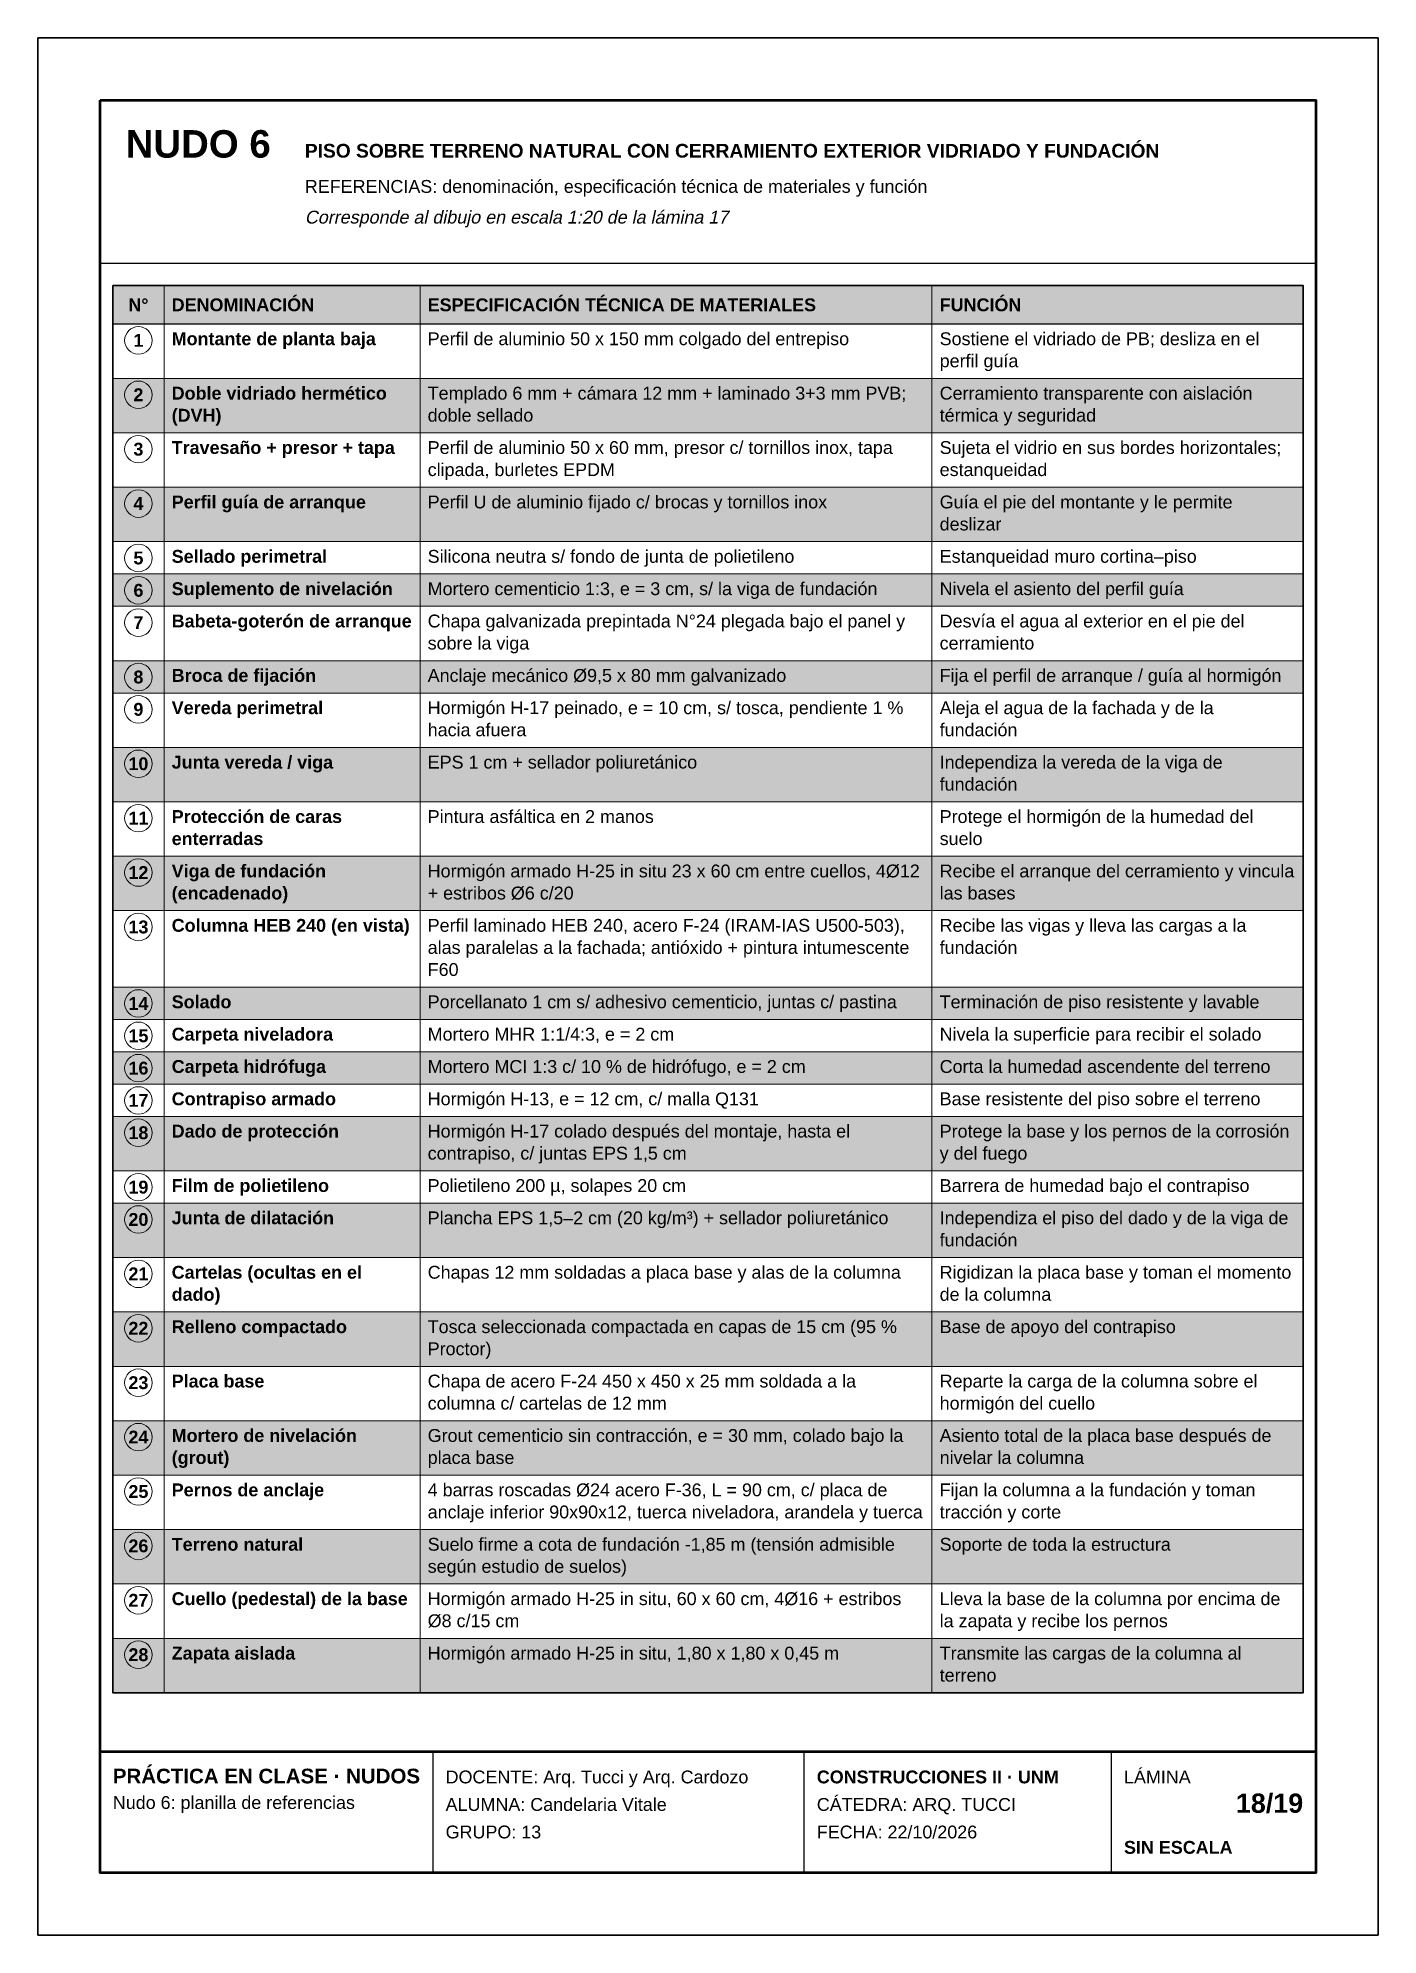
# Model space of a CAD drawing. Header units: millimetres. Extents: x 6 to 4194, y 6 to 5934.
import ezdxf
from ezdxf.enums import TextEntityAlignment as Align

# ---------------------------------------------------------------- set-up
doc = ezdxf.new("R2010")
doc.units = ezdxf.units.MM
doc.header["$LTSCALE"] = 20
for name, color, linetype in [('X-MARCO', 7, 'Continuous'), ('X-ROTULO', 7, 'Continuous'), ('X-TABLA', 7, 'Continuous'), ('X-TEXTOS', 7, 'Continuous')]:
    doc.layers.add(name, color=color, linetype=linetype)
doc.styles.add('ARIAL', font='arial.ttf')
doc.styles.add('ARIAL-B', font='arialbd.ttf')

msp = doc.modelspace()

# ---------------------------------------------------------------- hatches: boundary and pattern name
at = {"layer": 'X-TABLA', "true_color": 0xd9d9d9}
h = msp.add_hatch(color=254, dxfattribs=at)
h.dxf.hatch_style = 1
h.paths.add_polyline_path([(240, 5160), (3960, 5160), (3960, 5040), (240, 5040)])
at = {"layer": 'X-TABLA', "true_color": 0xf2f2f2}
h = msp.add_hatch(color=7, dxfattribs=at)
h.dxf.hatch_style = 1
h.paths.add_polyline_path([(240, 4870), (3960, 4870), (3960, 4700), (240, 4700)])
h = msp.add_hatch(color=7, dxfattribs=at)
h.dxf.hatch_style = 1
h.paths.add_polyline_path([(240, 4530), (3960, 4530), (3960, 4360), (240, 4360)])
h = msp.add_hatch(color=7, dxfattribs=at)
h.dxf.hatch_style = 1
h.paths.add_polyline_path([(240, 4259), (3960, 4259), (3960, 4158), (240, 4158)])
h = msp.add_hatch(color=7, dxfattribs=at)
h.dxf.hatch_style = 1
h.paths.add_polyline_path([(240, 3988), (3960, 3988), (3960, 3887), (240, 3887)])
h = msp.add_hatch(color=7, dxfattribs=at)
h.dxf.hatch_style = 1
h.paths.add_polyline_path([(240, 3717), (3960, 3717), (3960, 3547), (240, 3547)])
h = msp.add_hatch(color=7, dxfattribs=at)
h.dxf.hatch_style = 1
h.paths.add_polyline_path([(240, 3377), (3960, 3377), (3960, 3207), (240, 3207)])
h = msp.add_hatch(color=7, dxfattribs=at)
h.dxf.hatch_style = 1
h.paths.add_polyline_path([(240, 2968), (3960, 2968), (3960, 2867), (240, 2867)])
h = msp.add_hatch(color=7, dxfattribs=at)
h.dxf.hatch_style = 1
h.paths.add_polyline_path([(240, 2766), (3960, 2766), (3960, 2665), (240, 2665)])
h = msp.add_hatch(color=7, dxfattribs=at)
h.dxf.hatch_style = 1
h.paths.add_polyline_path([(240, 2564), (3960, 2564), (3960, 2394), (240, 2394)])
h = msp.add_hatch(color=7, dxfattribs=at)
h.dxf.hatch_style = 1
h.paths.add_polyline_path([(240, 2293), (3960, 2293), (3960, 2123), (240, 2123)])
h = msp.add_hatch(color=7, dxfattribs=at)
h.dxf.hatch_style = 1
h.paths.add_polyline_path([(240, 1953), (3960, 1953), (3960, 1783), (240, 1783)])
h = msp.add_hatch(color=7, dxfattribs=at)
h.dxf.hatch_style = 1
h.paths.add_polyline_path([(240, 1613), (3960, 1613), (3960, 1443), (240, 1443)])
h = msp.add_hatch(color=7, dxfattribs=at)
h.dxf.hatch_style = 1
h.paths.add_polyline_path([(240, 1273), (3960, 1273), (3960, 1103), (240, 1103)])
h = msp.add_hatch(color=7, dxfattribs=at)
h.dxf.hatch_style = 1
h.paths.add_polyline_path([(240, 933), (3960, 933), (3960, 763), (240, 763)])

# ---------------------------------------------------------------- linework, layer by layer
at = {"layer": 'X-MARCO', "lineweight": 30}
msp.add_lwpolyline([(6, 5934), (4194, 5934), (4194, 6), (6, 6)], close=True, dxfattribs=at)
at = {"layer": 'X-MARCO', "lineweight": 50}
msp.add_lwpolyline([(200, 5740), (4000, 5740), (4000, 200), (200, 200)], close=True, dxfattribs=at)
at = {"layer": 'X-ROTULO', "lineweight": 50}
msp.add_lwpolyline([(200, 580), (4000, 580), (4000, 200), (200, 200)], close=True, dxfattribs=at)
at = {"layer": 'X-ROTULO', "lineweight": 25}
for points in [[(1240, 580), (1240, 200)], [(2400, 580), (2400, 200)], [(3360, 580), (3360, 200)]]:
    msp.add_lwpolyline(points, dxfattribs=at)
at = {"layer": 'X-TABLA', "lineweight": 25}
msp.add_lwpolyline([(240, 5160), (3960, 5160), (3960, 5040), (240, 5040)], close=True, dxfattribs=at)
at = {"layer": 'X-TABLA', "lineweight": 30}
msp.add_lwpolyline([(240, 5160), (3960, 5160), (3960, 763), (240, 763)], close=True, dxfattribs=at)
at = {"layer": 'X-TABLA', "lineweight": 13}
for points in [[(400, 5160), (400, 763)], [(1200, 5160), (1200, 763)], [(2800, 5160), (2800, 763)], [(240, 4870), (3960, 4870)], [(240, 4700), (3960, 4700)], [(240, 4530), (3960, 4530)], [(240, 4360), (3960, 4360)], [(240, 4259), (3960, 4259)], [(240, 4158), (3960, 4158)], [(240, 3988), (3960, 3988)], [(240, 3887), (3960, 3887)], [(240, 3717), (3960, 3717)], [(240, 3547), (3960, 3547)], [(240, 3377), (3960, 3377)], [(240, 3207), (3960, 3207)], [(240, 2968), (3960, 2968)], [(240, 2867), (3960, 2867)], [(240, 2766), (3960, 2766)], [(240, 2665), (3960, 2665)], [(240, 2564), (3960, 2564)], [(240, 2394), (3960, 2394)], [(240, 2293), (3960, 2293)], [(240, 2123), (3960, 2123)], [(240, 1953), (3960, 1953)], [(240, 1783), (3960, 1783)], [(240, 1613), (3960, 1613)], [(240, 1443), (3960, 1443)], [(240, 1273), (3960, 1273)], [(240, 1103), (3960, 1103)], [(240, 933), (3960, 933)], [(240, 763), (3960, 763)]]:
    msp.add_lwpolyline(points, dxfattribs=at)
at = {"layer": 'X-TABLA', "lineweight": 18}
for centre in [(320, 4989), (320, 4819), (320, 4649), (320, 4479), (320, 4309), (320, 4208), (320, 4107), (320, 3937), (320, 3836), (320, 3666), (320, 3496), (320, 3326), (320, 3156), (320, 2917), (320, 2816), (320, 2715), (320, 2614), (320, 2513), (320, 2343), (320, 2242), (320, 2072), (320, 1902), (320, 1732), (320, 1562), (320, 1392), (320, 1222), (320, 1052), (320, 882)]:
    msp.add_circle(centre, 43, dxfattribs=at)
at = {"layer": 'X-TEXTOS', "lineweight": 25}
msp.add_lwpolyline([(200, 5230), (4000, 5230)], dxfattribs=at)

# ---------------------------------------------------------------- texts
at = {"layer": 'X-ROTULO'}
for s, height, style, p in [('PRÁCTICA EN CLASE · NUDOS', 45.824, 'ARIAL-B', (240, 480)), ('DOCENTE: Arq. Tucci y Arq. Cardozo', 40.096, 'ARIAL', (1280, 480)), ('CONSTRUCCIONES II · UNM', 40.096, 'ARIAL-B', (2440, 480)), ('LÁMINA', 40.1, 'ARIAL', (3400, 480)), ('Nudo 6: planilla de referencias', 40.096, 'ARIAL', (240, 400)), ('ALUMNA: Candelaria Vitale', 40.096, 'ARIAL', (1280, 394)), ('CÁTEDRA: ARQ. TUCCI', 40.096, 'ARIAL', (2440, 394)), ('GRUPO: 13', 40.1, 'ARIAL', (1280, 308)), ('FECHA: 22/10/2026', 40.096, 'ARIAL', (2440, 308)), ('SIN ESCALA', 40.1, 'ARIAL-B', (3400, 260))]:
    msp.add_text(s, height=height, dxfattribs=dict(at, style=style)).set_placement(p)
at = {"layer": 'X-ROTULO', "style": 'ARIAL-B'}
msp.add_text('18/19', height=60.14, dxfattribs=at).set_placement((3960, 388), align=Align.RIGHT)
at = {"layer": 'X-TABLA', "style": 'ARIAL-B'}
for s, p in [('N°', (320, 5080)), ('1', (320, 4969)), ('2', (320, 4799)), ('3', (320, 4629)), ('4', (320, 4459)), ('5', (320, 4289)), ('6', (320, 4188)), ('7', (320, 4087)), ('8', (320, 3917)), ('9', (320, 3816)), ('10', (320, 3646)), ('11', (320, 3476)), ('12', (320, 3306)), ('13', (320, 3136)), ('14', (320, 2897)), ('15', (320, 2796)), ('16', (320, 2695)), ('17', (320, 2594)), ('18', (320, 2493)), ('19', (320, 2323)), ('20', (320, 2222)), ('21', (320, 2052)), ('22', (320, 1882)), ('23', (320, 1712)), ('24', (320, 1542)), ('25', (320, 1372)), ('26', (320, 1202)), ('27', (320, 1032)), ('28', (320, 862))]:
    msp.add_text(s, height=40.1, dxfattribs=at).set_placement(p, align=Align.CENTER)
at = {"layer": 'X-TABLA'}
for s, height, style, p in [('DENOMINACIÓN', 40.096, 'ARIAL-B', (424, 5080)), ('ESPECIFICACIÓN TÉCNICA DE MATERIALES', 40.096, 'ARIAL-B', (1224, 5080)), ('FUNCIÓN', 40.1, 'ARIAL-B', (2824, 5080)), ('Montante de planta baja', 40.096, 'ARIAL-B', (424, 4974)), ('Perfil de aluminio 50 x 150 mm colgado del entrepiso', 40.096, 'ARIAL', (1224, 4974)), ('Sostiene el vidriado de PB; desliza en el', 40.096, 'ARIAL', (2824, 4974)), ('perfil guía', 40.096, 'ARIAL', (2824, 4905)), ('Doble vidriado hermético', 40.096, 'ARIAL-B', (424, 4804)), ('Templado 6 mm + cámara 12 mm + laminado 3+3 mm PVB;', 40.096, 'ARIAL', (1224, 4804)), ('Cerramiento transparente con aislación', 40.096, 'ARIAL', (2824, 4804)), ('(DVH)', 40.1, 'ARIAL-B', (424, 4735)), ('doble sellado', 40.096, 'ARIAL', (1224, 4735)), ('térmica y seguridad', 40.096, 'ARIAL', (2824, 4735)), ('Travesaño + presor + tapa', 40.096, 'ARIAL-B', (424, 4634)), ('Perfil de aluminio 50 x 60 mm, presor c/ tornillos inox, tapa', 40.096, 'ARIAL', (1224, 4634)), ('Sujeta el vidrio en sus bordes horizontales;', 40.096, 'ARIAL', (2824, 4634)), ('clipada, burletes EPDM', 40.096, 'ARIAL', (1224, 4565)), ('estanqueidad', 40.096, 'ARIAL', (2824, 4565)), ('Perfil guía de arranque', 40.096, 'ARIAL-B', (424, 4464)), ('Perfil U de aluminio fijado c/ brocas y tornillos inox', 40.096, 'ARIAL', (1224, 4464)), ('Guía el pie del montante y le permite', 40.096, 'ARIAL', (2824, 4464)), ('deslizar', 40.1, 'ARIAL', (2824, 4395)), ('Sellado perimetral', 40.096, 'ARIAL-B', (424, 4294)), ('Silicona neutra s/ fondo de junta de polietileno', 40.096, 'ARIAL', (1224, 4294)), ('Estanqueidad muro cortina–piso', 40.096, 'ARIAL', (2824, 4294)), ('Suplemento de nivelación', 40.096, 'ARIAL-B', (424, 4193)), ('Mortero cementicio 1:3, e = 3 cm, s/ la viga de fundación', 40.096, 'ARIAL', (1224, 4193)), ('Nivela el asiento del perfil guía', 40.096, 'ARIAL', (2824, 4193)), ('Babeta-goterón de arranque', 40.096, 'ARIAL-B', (424, 4092)), ('Chapa galvanizada prepintada N°24 plegada bajo el panel y', 40.096, 'ARIAL', (1224, 4092)), ('Desvía el agua al exterior en el pie del', 40.096, 'ARIAL', (2824, 4092)), ('sobre la viga', 40.096, 'ARIAL', (1224, 4023)), ('cerramiento', 40.096, 'ARIAL', (2824, 4023)), ('Broca de fijación', 40.096, 'ARIAL-B', (424, 3922)), ('Anclaje mecánico Ø9,5 x 80 mm galvanizado', 40.096, 'ARIAL', (1224, 3922)), ('Fija el perfil de arranque / guía al hormigón', 40.096, 'ARIAL', (2824, 3922)), ('Vereda perimetral', 40.096, 'ARIAL-B', (424, 3821)), ('Hormigón H-17 peinado, e = 10 cm, s/ tosca, pendiente 1 %', 40.096, 'ARIAL', (1224, 3821)), ('Aleja el agua de la fachada y de la', 40.096, 'ARIAL', (2824, 3821)), ('hacia afuera', 40.096, 'ARIAL', (1224, 3752)), ('fundación', 40.1, 'ARIAL', (2824, 3752)), ('Junta vereda / viga', 40.096, 'ARIAL-B', (424, 3651)), ('EPS 1 cm + sellador poliuretánico', 40.096, 'ARIAL', (1224, 3651)), ('Independiza la vereda de la viga de', 40.096, 'ARIAL', (2824, 3651)), ('fundación', 40.1, 'ARIAL', (2824, 3582)), ('Protección de caras', 40.096, 'ARIAL-B', (424, 3481)), ('Pintura asfáltica en 2 manos', 40.096, 'ARIAL', (1224, 3481)), ('Protege el hormigón de la humedad del', 40.096, 'ARIAL', (2824, 3481)), ('enterradas', 40.1, 'ARIAL-B', (424, 3412)), ('suelo', 40.1, 'ARIAL', (2824, 3412)), ('Viga de fundación', 40.096, 'ARIAL-B', (424, 3311)), ('Hormigón armado H-25 in situ 23 x 60 cm entre cuellos, 4Ø12', 40.096, 'ARIAL', (1224, 3311)), ('Recibe el arranque del cerramiento y vincula', 40.096, 'ARIAL', (2824, 3311)), ('(encadenado)', 40.096, 'ARIAL-B', (424, 3242)), ('+ estribos Ø6 c/20', 40.096, 'ARIAL', (1224, 3242)), ('las bases', 40.1, 'ARIAL', (2824, 3242)), ('Columna HEB 240 (en vista)', 40.096, 'ARIAL-B', (424, 3141)), ('Perfil laminado HEB 240, acero F-24 (IRAM-IAS U500-503),', 40.096, 'ARIAL', (1224, 3141)), ('Recibe las vigas y lleva las cargas a la', 40.096, 'ARIAL', (2824, 3141)), ('alas paralelas a la fachada; antióxido + pintura intumescente', 40.096, 'ARIAL', (1224, 3072)), ('fundación', 40.1, 'ARIAL', (2824, 3072)), ('F60', 40.1, 'ARIAL', (1224, 3003)), ('Solado', 40.1, 'ARIAL-B', (424, 2902)), ('Porcellanato 1 cm s/ adhesivo cementicio, juntas c/ pastina', 40.096, 'ARIAL', (1224, 2902)), ('Terminación de piso resistente y lavable', 40.096, 'ARIAL', (2824, 2902)), ('Carpeta niveladora', 40.096, 'ARIAL-B', (424, 2801)), ('Mortero MHR 1:1/4:3, e = 2 cm', 40.096, 'ARIAL', (1224, 2801)), ('Nivela la superficie para recibir el solado', 40.096, 'ARIAL', (2824, 2801)), ('Carpeta hidrófuga', 40.096, 'ARIAL-B', (424, 2700)), ('Mortero MCI 1:3 c/ 10 % de hidrófugo, e = 2 cm', 40.096, 'ARIAL', (1224, 2700)), ('Corta la humedad ascendente del terreno', 40.096, 'ARIAL', (2824, 2700)), ('Contrapiso armado', 40.096, 'ARIAL-B', (424, 2599)), ('Hormigón H-13, e = 12 cm, c/ malla Q131', 40.096, 'ARIAL', (1224, 2599)), ('Base resistente del piso sobre el terreno', 40.096, 'ARIAL', (2824, 2599)), ('Dado de protección', 40.096, 'ARIAL-B', (424, 2498)), ('Hormigón H-17 colado después del montaje, hasta el', 40.096, 'ARIAL', (1224, 2498)), ('Protege la base y los pernos de la corrosión', 40.096, 'ARIAL', (2824, 2498)), ('contrapiso, c/ juntas EPS 1,5 cm', 40.096, 'ARIAL', (1224, 2429)), ('y del fuego', 40.096, 'ARIAL', (2824, 2429)), ('Film de polietileno', 40.096, 'ARIAL-B', (424, 2328)), ('Polietileno 200 µ, solapes 20 cm', 40.096, 'ARIAL', (1224, 2328)), ('Barrera de humedad bajo el contrapiso', 40.096, 'ARIAL', (2824, 2328)), ('Junta de dilatación', 40.096, 'ARIAL-B', (424, 2227)), ('Plancha EPS 1,5–2 cm (20 kg/m³) + sellador poliuretánico', 40.096, 'ARIAL', (1224, 2227)), ('Independiza el piso del dado y de la viga de', 40.096, 'ARIAL', (2824, 2227)), ('fundación', 40.1, 'ARIAL', (2824, 2158)), ('Cartelas (ocultas en el', 40.096, 'ARIAL-B', (424, 2057)), ('Chapas 12 mm soldadas a placa base y alas de la columna', 40.096, 'ARIAL', (1224, 2057)), ('Rigidizan la placa base y toman el momento', 40.096, 'ARIAL', (2824, 2057)), ('dado)', 40.1, 'ARIAL-B', (424, 1988)), ('de la columna', 40.096, 'ARIAL', (2824, 1988)), ('Relleno compactado', 40.096, 'ARIAL-B', (424, 1887)), ('Tosca seleccionada compactada en capas de 15 cm (95 %', 40.096, 'ARIAL', (1224, 1887)), ('Base de apoyo del contrapiso', 40.096, 'ARIAL', (2824, 1887)), ('Proctor)', 40.1, 'ARIAL', (1224, 1818)), ('Placa base', 40.1, 'ARIAL-B', (424, 1717)), ('Chapa de acero F-24 450 x 450 x 25 mm soldada a la', 40.096, 'ARIAL', (1224, 1717)), ('Reparte la carga de la columna sobre el', 40.096, 'ARIAL', (2824, 1717)), ('columna c/ cartelas de 12 mm', 40.096, 'ARIAL', (1224, 1648)), ('hormigón del cuello', 40.096, 'ARIAL', (2824, 1648)), ('Mortero de nivelación', 40.096, 'ARIAL-B', (424, 1547)), ('Grout cementicio sin contracción, e = 30 mm, colado bajo la', 40.096, 'ARIAL', (1224, 1547)), ('Asiento total de la placa base después de', 40.096, 'ARIAL', (2824, 1547)), ('(grout)', 40.1, 'ARIAL-B', (424, 1478)), ('placa base', 40.1, 'ARIAL', (1224, 1478)), ('nivelar la columna', 40.096, 'ARIAL', (2824, 1478)), ('Pernos de anclaje', 40.096, 'ARIAL-B', (424, 1377)), ('4 barras roscadas Ø24 acero F-36, L = 90 cm, c/ placa de', 40.096, 'ARIAL', (1224, 1377)), ('Fijan la columna a la fundación y toman', 40.096, 'ARIAL', (2824, 1377)), ('anclaje inferior 90x90x12, tuerca niveladora, arandela y tuerca', 40.096, 'ARIAL', (1224, 1308)), ('tracción y corte', 40.096, 'ARIAL', (2824, 1308)), ('Terreno natural', 40.096, 'ARIAL-B', (424, 1207)), ('Suelo firme a cota de fundación -1,85 m (tensión admisible', 40.096, 'ARIAL', (1224, 1207)), ('Soporte de toda la estructura', 40.096, 'ARIAL', (2824, 1207)), ('según estudio de suelos)', 40.096, 'ARIAL', (1224, 1138)), ('Cuello (pedestal) de la base', 40.096, 'ARIAL-B', (424, 1037)), ('Hormigón armado H-25 in situ, 60 x 60 cm, 4Ø16 + estribos', 40.096, 'ARIAL', (1224, 1037)), ('Lleva la base de la columna por encima de', 40.096, 'ARIAL', (2824, 1037)), ('Ø8 c/15 cm', 40.1, 'ARIAL', (1224, 968)), ('la zapata y recibe los pernos', 40.096, 'ARIAL', (2824, 968)), ('Zapata aislada', 40.096, 'ARIAL-B', (424, 867)), ('Hormigón armado H-25 in situ, 1,80 x 1,80 x 0,45 m', 40.096, 'ARIAL', (1224, 867)), ('Transmite las cargas de la columna al', 40.096, 'ARIAL', (2824, 867)), ('terreno', 40.1, 'ARIAL', (2824, 798))]:
    msp.add_text(s, height=height, dxfattribs=dict(at, style=style)).set_placement(p)
at = {"layer": 'X-TEXTOS'}
for s, height, style, p in [('NUDO 6', 85.92, 'ARIAL-B', (280, 5560)), ('PISO SOBRE TERRENO NATURAL CON CERRAMIENTO EXTERIOR VIDRIADO Y FUNDACIÓN', 42.96, 'ARIAL-B', (840, 5560)), ('REFERENCIAS: denominación, especificación técnica de materiales y función', 40.096, 'ARIAL', (840, 5450))]:
    msp.add_text(s, height=height, dxfattribs=dict(at, style=style)).set_placement(p)
at = {"layer": 'X-TEXTOS', "style": 'ARIAL', "oblique": 12}
msp.add_text('Corresponde al dibujo en escala 1:20 de la lámina 17', height=40.096, dxfattribs=at).set_placement((840, 5354))

doc.saveas('drawing.dxf')
